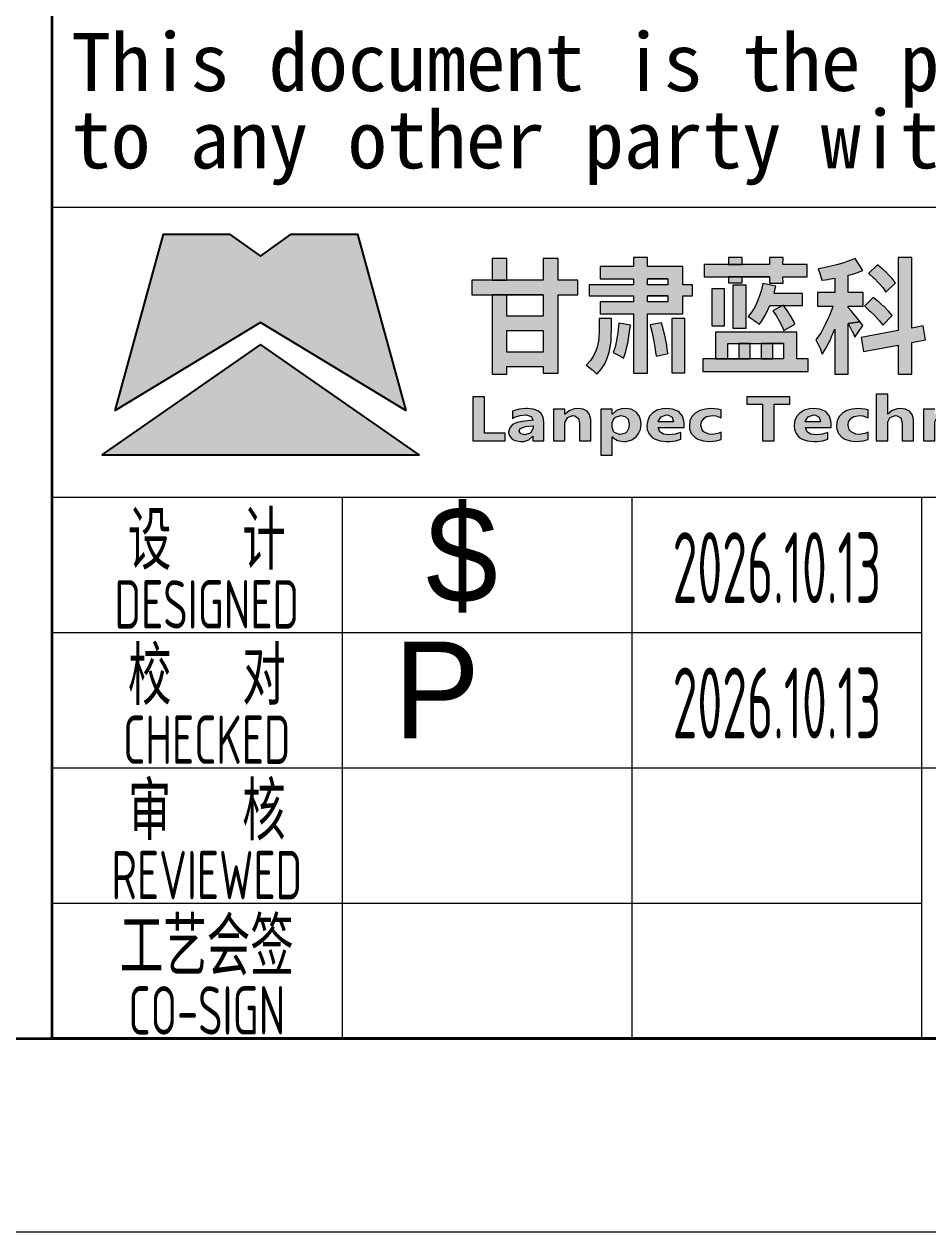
# Model space of a CAD drawing. Header units: millimetres. Extents: x 612290 to 637520, y -99766 to -71780.
# Drawn here: x 631776 to 633179, y -99766 to -97892 of the extents above; entities that cross this region are included whole.
import ezdxf
from ezdxf.enums import TextEntityAlignment as Align

# ---------------------------------------------------------------- set-up
doc = ezdxf.new("R2010")
doc.units = ezdxf.units.MM
for name, color, linetype, lineweight in [('1粗实线', 7, 'Continuous', 35), ('2细实线', 3, 'Continuous', 13), ('7文本', 2, 'Continuous', 13), ('9图表', 4, 'Continuous', 13)]:
    doc.layers.add(name, color=color, linetype=linetype, lineweight=lineweight)
doc.layers.add('LOGO 1', color=7, linetype='Continuous', true_color=0x1e2380)
doc.layers.add('LOGO 2', color=7, linetype='Continuous', true_color=0x0075c2)
doc.styles.add('lanpec', font='bpec_e.shx', dxfattribs={"width": 0.75, "bigfont": 'hztxt.shx'})
doc.styles.add('签名', font='蓝滨（2023.12.29新增新同事电子签名）.ttf', dxfattribs={"width": 0.75})
doc.styles.add('黑体', font='simhei.ttf', dxfattribs={"width": 1.5})

# ---------------------------------------------------------------- blocks, each defined once
blk = doc.blocks.new('A1-零部件图-LANPEC-AUTOPRINT')
at = {"layer": '1粗实线'}
blk.add_lwpolyline([(-816, 10), (-10, 10), (-10, 584), (-816, 584)], close=True, dxfattribs=at)
at = {"layer": '9图表'}
blk.add_lwpolyline([(-841, 0), (0, 0), (0, 594), (-841, 594)], close=True, dxfattribs=at)
blk = doc.blocks.new('蓝科新LOGO')
at = {"layer": 'LOGO 1'}
h = blk.add_hatch(color=256, dxfattribs=at)
h.dxf.hatch_style = 1
h.paths.add_polyline_path([(3766.33, 824.802), (3765.443, 824.802), (3765.443, 825.787), (3764.757, 825.787), (3764.757, 824.802), (3763.113, 824.802), (3762.446, 824.802), (3761.523, 824.802), (3761.523, 824.125), (3762.446, 824.125), (3764.757, 824.125), (3764.757, 823.171), (3763.113, 823.171), (3763.113, 824.125), (3762.446, 824.125), (3762.446, 820.532), (3763.113, 820.532), (3763.113, 820.873), (3764.757, 820.873), (3764.757, 820.577), (3765.443, 820.577), (3765.443, 824.125), (3766.33, 824.125)])
h.paths.add_polyline_path([(3763.113, 822.508), (3764.757, 822.508), (3764.757, 821.536), (3763.113, 821.536)], flags=16)
h.paths.add_polyline_path([(3763.113, 825.787), (3762.446, 825.787), (3762.446, 824.802), (3763.113, 824.802)], flags=17)
h = blk.add_hatch(color=256, dxfattribs=at)
h.dxf.hatch_style = 1
h.paths.add_polyline_path([(3771.106, 825.411), (3769.489, 825.411), (3769.489, 825.832), (3768.861, 825.832), (3768.861, 825.411), (3767.347, 825.411), (3767.347, 824.856), (3768.861, 824.856), (3768.861, 824.591), (3766.845, 824.591), (3766.845, 824.089), (3768.861, 824.089), (3768.861, 823.816), (3767.347, 823.816), (3767.347, 823.27), (3768.861, 823.27), (3768.861, 820.572), (3769.489, 820.572), (3769.489, 823.27), (3771.106, 823.27), (3771.106, 824.089), (3771.532, 824.089), (3771.532, 824.591), (3771.106, 824.591)])
h.paths.add_polyline_path([(3769.489, 824.856), (3770.42, 824.856), (3770.42, 824.591), (3769.489, 824.591)], flags=16)
h.paths.add_polyline_path([(3769.489, 824.089), (3770.42, 824.089), (3770.42, 823.816), (3769.489, 823.816)], flags=16)
h.paths.add_polyline_path([(3767.853, 822.266), (3767.858, 822.553), (3767.858, 823.063), (3767.307, 823.063), (3767.307, 822.571), (3767.302, 822.468), (3767.289, 822.172), (3767.271, 822.037), (3767.213, 821.751), (3767.154, 821.594), (3767.033, 821.334), (3766.912, 821.15), (3766.72, 820.935), (3766.751, 820.917), (3766.975, 820.747), (3767.002, 820.725), (3767.195, 820.532), (3767.222, 820.559), (3767.41, 820.779), (3767.558, 821.007), (3767.67, 821.253), (3767.755, 821.527), (3767.808, 821.764), (3767.844, 822.051)])
h.paths.add_polyline_path([(3768.664, 822.342), (3768.682, 822.463), (3768.718, 822.75), (3768.198, 822.853), (3768.185, 822.705), (3768.149, 822.418), (3768.104, 822.132), (3768.091, 822.055), (3768.024, 821.76), (3767.943, 821.509), (3768.055, 821.455), (3768.185, 821.388), (3768.31, 821.316), (3768.404, 821.253), (3768.418, 821.289), (3768.507, 821.567), (3768.53, 821.652), (3768.597, 821.939), (3768.619, 822.051)], flags=17)
h.paths.add_polyline_path([(3770.295, 822.23), (3770.223, 822.512), (3770.205, 822.589), (3770.125, 822.866), (3769.614, 822.772), (3769.632, 822.696), (3769.704, 822.409), (3769.722, 822.311), (3769.784, 822.029), (3769.802, 821.943), (3769.847, 821.661), (3769.851, 821.634), (3769.892, 821.348), (3770.429, 821.468), (3770.425, 821.491), (3770.38, 821.782), (3770.371, 821.849), (3770.313, 822.136)], flags=17)
h.paths.add_polyline_path([(3771.196, 823.059), (3770.604, 823.059), (3770.604, 820.59), (3771.196, 820.59)], flags=17)
h = blk.add_hatch(color=256, dxfattribs=at)
h.dxf.hatch_style = 1
h.paths.add_polyline_path([(3776.738, 825.514), (3775.644, 825.514), (3775.649, 825.828), (3775.026, 825.828), (3775.026, 825.514), (3773.79, 825.514), (3773.167, 825.514), (3772.069, 825.514), (3772.069, 824.954), (3773.167, 824.954), (3775.026, 824.954), (3775.026, 824.654), (3775.649, 824.654), (3775.644, 824.954), (3776.738, 824.954)])
h.paths.add_polyline_path([(3773.79, 825.828), (3773.167, 825.828), (3773.167, 825.514), (3773.79, 825.514)], flags=17)
h.paths.add_polyline_path([(3773.79, 824.954), (3773.167, 824.954), (3773.167, 824.676), (3773.79, 824.676)], flags=17)
h.paths.add_polyline_path([(3772.992, 824.399), (3772.414, 824.399), (3772.414, 822.727), (3772.992, 822.727)])
h.paths.add_polyline_path([(3773.973, 824.569), (3773.364, 824.569), (3773.364, 822.615), (3773.973, 822.615)])
h.paths.add_polyline_path([(3776.536, 824.197), (3775.241, 824.197), (3775.282, 824.363), (3775.322, 824.528), (3774.736, 824.645), (3774.668, 824.354), (3774.578, 824.08), (3774.475, 823.816), (3774.377, 823.606), (3774.233, 823.364), (3774.067, 823.153), (3774.188, 823.072), (3774.327, 822.978), (3774.466, 822.875), (3774.569, 822.79), (3774.672, 822.929), (3774.825, 823.175), (3774.932, 823.377), (3775.053, 823.641), (3775.618, 823.641), (3775.662, 823.641), (3776.536, 823.641)])
h.paths.add_polyline_path([(3775.976, 823.216), (3775.837, 823.426), (3775.662, 823.641), (3775.618, 823.641), (3775.179, 823.399), (3775.335, 823.189), (3775.479, 822.951), (3775.6, 822.718), (3775.685, 822.508), (3776.182, 822.795), (3776.119, 822.951)])
h.paths.add_polyline_path([(3776.276, 822.445), (3772.575, 822.445), (3772.575, 821.227), (3773.149, 821.227), (3773.149, 821.93), (3773.637, 821.93), (3774.157, 821.93), (3774.654, 821.93), (3775.662, 821.93), (3775.662, 821.227), (3775.179, 821.227), (3774.654, 821.227), (3774.157, 821.227), (3772.575, 821.227), (3772.015, 821.227), (3772.015, 820.653), (3776.782, 820.653), (3776.782, 821.227), (3776.276, 821.227)])
h.paths.add_polyline_path([(3774.157, 821.93), (3773.637, 821.93), (3773.637, 821.227), (3774.157, 821.227)], flags=17)
h.paths.add_polyline_path([(3775.179, 821.93), (3774.654, 821.93), (3774.654, 821.227), (3775.179, 821.227)], flags=17)
h = blk.add_hatch(color=256, dxfattribs=at)
h.dxf.hatch_style = 1
h.paths.add_polyline_path([(3779.291, 824.242), (3778.601, 824.242), (3778.601, 825.021), (3778.696, 825.044), (3778.955, 825.115), (3779.023, 825.138), (3779.274, 825.232), (3778.924, 825.783), (3778.821, 825.738), (3778.561, 825.64), (3778.404, 825.59), (3778.14, 825.514), (3777.952, 825.465), (3777.687, 825.402), (3777.495, 825.362), (3777.235, 825.317), (3777.338, 825.057), (3777.401, 824.793), (3777.428, 824.797), (3777.696, 824.833), (3777.728, 824.838), (3777.992, 824.887), (3777.992, 824.242), (3777.204, 824.242), (3777.204, 823.61), (3777.907, 823.61), (3777.858, 823.462), (3777.75, 823.193), (3777.683, 823.037), (3777.562, 822.781), (3777.49, 822.642), (3777.356, 822.4), (3777.298, 822.311), (3777.136, 822.087), (3777.163, 822.037), (3777.298, 821.773), (3777.325, 821.71), (3777.423, 821.446), (3777.432, 821.46), (3777.575, 821.688), (3777.719, 821.952), (3777.764, 822.037), (3777.88, 822.297), (3777.992, 822.571), (3777.992, 820.528), (3778.601, 820.528), (3778.601, 822.83), (3779.148, 822.902), (3779.135, 822.925), (3778.955, 823.144), (3778.933, 823.171), (3778.758, 823.386), (3778.601, 823.561), (3778.601, 823.61), (3779.291, 823.61)])
h.paths.add_polyline_path([(3779.274, 822.741), (3779.148, 822.902), (3778.601, 822.83), (3778.646, 822.745), (3778.776, 822.494), (3778.794, 822.463), (3778.911, 822.208)], flags=17)
h.paths.add_polyline_path([(3780.438, 823.386), (3780.416, 823.408), (3780.219, 823.61), (3780.183, 823.637), (3779.977, 823.825), (3779.955, 823.839), (3779.739, 824.009), (3779.345, 823.623), (3779.372, 823.601), (3779.578, 823.413), (3779.614, 823.382), (3779.816, 823.189), (3779.834, 823.171), (3780.017, 822.96), (3780.174, 822.759), (3780.6, 823.189)], flags=17)
h.paths.add_polyline_path([(3780.389, 825.089), (3780.367, 825.111), (3780.165, 825.304), (3780.152, 825.317), (3779.941, 825.492), (3779.533, 825.106), (3779.547, 825.093), (3779.757, 824.909), (3779.784, 824.882), (3779.977, 824.681), (3779.986, 824.672), (3780.17, 824.461), (3780.313, 824.255), (3780.748, 824.676), (3780.595, 824.873), (3780.582, 824.887)], flags=17)
h.paths.add_polyline_path([(3782.006, 822.718), (3781.491, 822.62), (3781.491, 825.832), (3780.877, 825.832), (3780.877, 822.508), (3779.197, 822.194), (3779.296, 821.554), (3780.877, 821.849), (3780.877, 820.537), (3781.491, 820.537), (3781.491, 821.966), (3782.105, 822.087)])
h = blk.add_hatch(color=174, dxfattribs=at)
h.dxf.hatch_style = 1
h.paths.add_polyline_path([(3744.732, 816.88), (3759.132, 816.88), (3751.932, 821.88)])
h = blk.add_hatch(color=256, dxfattribs=at)
h.dxf.hatch_style = 1
h.paths.add_polyline_path([(3775.246, 819.166), (3775.961, 819.166), (3775.961, 819.509), (3774.001, 819.509), (3774.001, 819.166), (3774.716, 819.166), (3774.716, 817.51), (3775.246, 817.51)])
h.paths.add_polyline_path([(3776.666, 818.108), (3777.832, 818.108), (3777.832, 818.284), (3777.822, 818.412), (3777.754, 818.627), (3777.626, 818.794), (3777.538, 818.853), (3777.313, 818.941), (3777.029, 818.97), (3776.852, 818.961), (3776.607, 818.892), (3776.402, 818.765), (3776.274, 818.627), (3776.176, 818.431), (3776.147, 818.206), (3776.167, 818.03), (3776.245, 817.834), (3776.382, 817.667), (3776.519, 817.579), (3776.754, 817.501), (3777.048, 817.481), (3777.176, 817.481), (3777.46, 817.51), (3777.685, 817.589), (3777.685, 817.893), (3777.675, 817.893), (3777.44, 817.804), (3777.166, 817.775), (3776.901, 817.814), (3776.735, 817.922)])
h.paths.add_polyline_path([(3776.656, 818.373), (3776.666, 818.412), (3776.794, 818.598), (3777.029, 818.686), (3777.117, 818.676), (3777.293, 818.578), (3777.352, 818.373)], flags=16)
h.paths.add_polyline_path([(3778.596, 818.216), (3778.616, 818.363), (3778.743, 818.539), (3778.861, 818.608), (3779.126, 818.657), (3779.273, 818.637), (3779.517, 818.549), (3779.517, 818.912), (3779.361, 818.951), (3779.057, 818.97), (3778.792, 818.951), (3778.547, 818.882), (3778.342, 818.765), (3778.195, 818.618), (3778.097, 818.422), (3778.067, 818.186), (3778.087, 818.039), (3778.165, 817.844), (3778.322, 817.677), (3778.459, 817.589), (3778.694, 817.501), (3778.979, 817.481), (3778.988, 817.481), (3779.282, 817.501), (3779.508, 817.569), (3779.508, 817.902), (3779.361, 817.834), (3779.106, 817.795), (3778.949, 817.814), (3778.734, 817.912), (3778.655, 818)])
h.paths.add_polyline_path([(3779.88, 817.51), (3780.399, 817.51), (3780.399, 818.324), (3780.399, 818.373), (3780.501, 818.566), (3780.742, 818.657), (3780.83, 818.647), (3780.987, 818.549), (3781.046, 818.324), (3781.046, 817.51), (3781.565, 817.51), (3781.565, 818.392), (3781.565, 818.49), (3781.506, 818.696), (3781.389, 818.853), (3781.203, 818.941), (3780.958, 818.97), (3780.821, 818.961), (3780.595, 818.882), (3780.399, 818.717), (3780.399, 819.627), (3779.88, 819.627)])
h.paths.add_polyline_path([(3782.016, 817.51), (3782.535, 817.51), (3782.535, 818.324), (3782.535, 818.373), (3782.637, 818.566), (3782.878, 818.657), (3782.986, 818.647), (3783.133, 818.529), (3783.192, 818.304), (3783.192, 817.51), (3783.711, 817.51), (3783.711, 818.382), (3783.701, 818.48), (3783.652, 818.696), (3783.535, 818.853), (3783.358, 818.941), (3783.113, 818.97), (3782.937, 818.961), (3782.712, 818.872), (3782.535, 818.716), (3782.535, 818.941), (3782.016, 818.941)])
h.paths.add_polyline_path([(3784.074, 818.451), (3784.044, 818.216), (3784.064, 818.039), (3784.152, 817.834), (3784.299, 817.677), (3784.465, 817.579), (3784.701, 817.501), (3784.995, 817.481), (3785.24, 817.491), (3785.494, 817.569), (3785.7, 817.687), (3785.827, 817.824), (3785.925, 818.01), (3785.955, 818.245), (3785.935, 818.412), (3785.857, 818.618), (3785.7, 818.774), (3785.543, 818.872), (3785.308, 818.951), (3785.014, 818.97), (3784.769, 818.961), (3784.514, 818.892), (3784.309, 818.774), (3784.172, 818.637)])
h.paths.add_polyline_path([(3784.583, 818.363), (3784.691, 818.539), (3784.75, 818.588), (3785.019, 818.661), (3785.249, 818.598), (3785.386, 818.461), (3785.426, 818.235), (3785.426, 818.186), (3785.367, 817.971), (3785.23, 817.844), (3785.004, 817.795), (3784.955, 817.795), (3784.75, 817.853), (3784.612, 818), (3784.573, 818.226)], flags=16)
h.paths.add_polyline_path([(3786.837, 819.627), (3786.317, 819.627), (3786.317, 817.51), (3786.837, 817.51)])
h.paths.add_polyline_path([(3787.454, 817.677), (3787.611, 817.579), (3787.856, 817.501), (3788.14, 817.481), (3788.394, 817.491), (3788.639, 817.569), (3788.845, 817.687), (3788.973, 817.824), (3789.071, 818.01), (3789.1, 818.245), (3789.08, 818.412), (3789.002, 818.618), (3788.845, 818.774), (3788.698, 818.872), (3788.453, 818.951), (3788.169, 818.97), (3787.914, 818.961), (3787.66, 818.892), (3787.454, 818.774), (3787.326, 818.637), (3787.228, 818.451), (3787.189, 818.216), (3787.209, 818.039), (3787.297, 817.834)])
h.paths.add_polyline_path([(3787.767, 818), (3787.718, 818.226), (3787.738, 818.363), (3787.836, 818.539), (3787.905, 818.588), (3788.164, 818.661), (3788.394, 818.598), (3788.532, 818.461), (3788.571, 818.235), (3788.571, 818.186), (3788.512, 817.971), (3788.375, 817.844), (3788.159, 817.795), (3788.11, 817.795), (3787.895, 817.853)], flags=16)
h.paths.add_polyline_path([(3791.197, 818.941), (3790.677, 818.941), (3790.677, 818.751), (3790.638, 818.804), (3790.442, 818.931), (3790.178, 818.97), (3790.031, 818.97), (3789.786, 818.902), (3789.59, 818.765), (3789.472, 818.618), (3789.394, 818.422), (3789.364, 818.186), (3789.374, 818.049), (3789.443, 817.844), (3789.57, 817.667), (3789.619, 817.628), (3789.835, 817.51), (3790.109, 817.481), (3790.256, 817.491), (3790.491, 817.569), (3790.677, 817.724), (3790.677, 817.599), (3790.648, 817.442), (3790.521, 817.275), (3790.354, 817.187), (3790.08, 817.148), (3790.041, 817.148), (3789.776, 817.187), (3789.521, 817.285), (3789.521, 816.923), (3789.551, 816.913), (3789.796, 816.864), (3790.099, 816.844), (3790.187, 816.844), (3790.472, 816.874), (3790.717, 816.942), (3790.913, 817.06), (3790.932, 817.079), (3791.079, 817.236), (3791.167, 817.432), (3791.197, 817.667)])
h.paths.add_polyline_path([(3790.57, 817.902), (3790.521, 817.863), (3790.276, 817.795), (3790.217, 817.804), (3790.001, 817.902), (3789.943, 817.981), (3789.894, 818.196), (3789.903, 818.353), (3790.001, 818.539), (3790.06, 818.588), (3790.305, 818.657), (3790.344, 818.657), (3790.57, 818.559), (3790.609, 818.52), (3790.677, 818.314), (3790.677, 818.196), (3790.668, 818.098)], flags=16)
h.paths.add_polyline_path([(3791.657, 817.51), (3792.176, 817.51), (3792.176, 818.941), (3791.657, 818.941)])
h.paths.add_polyline_path([(3791.922, 819.617), (3791.706, 819.558), (3791.618, 819.401), (3791.706, 819.245), (3791.922, 819.176), (3792.137, 819.245), (3792.225, 819.401), (3792.137, 819.558)])
h.paths.add_polyline_path([(3793.049, 818.108), (3794.224, 818.108), (3794.224, 818.284), (3794.214, 818.412), (3794.146, 818.627), (3794.009, 818.794), (3793.93, 818.853), (3793.705, 818.941), (3793.421, 818.97), (3793.244, 818.961), (3793, 818.892), (3792.784, 818.765), (3792.666, 818.627), (3792.568, 818.431), (3792.539, 818.206), (3792.549, 818.03), (3792.627, 817.834), (3792.774, 817.667), (3792.911, 817.579), (3793.146, 817.501), (3793.431, 817.481), (3793.568, 817.481), (3793.842, 817.51), (3794.067, 817.589), (3794.067, 817.893), (3793.823, 817.804), (3793.548, 817.775), (3793.293, 817.814), (3793.117, 817.922)])
h.paths.add_polyline_path([(3793.049, 818.373), (3793.058, 818.412), (3793.176, 818.598), (3793.421, 818.686), (3793.509, 818.676), (3793.685, 818.578), (3793.744, 818.373)], flags=16)
h.paths.add_polyline_path([(3795.361, 817.902), (3795.312, 817.814), (3795.034, 817.764), (3794.773, 817.795), (3794.518, 817.893), (3794.518, 817.55), (3794.773, 817.491), (3795.057, 817.481), (3795.145, 817.481), (3795.42, 817.51), (3795.645, 817.599), (3795.802, 817.736), (3795.87, 817.942), (3795.802, 818.137), (3795.616, 818.284), (3795.537, 818.314), (3795.253, 818.402), (3795.175, 818.422), (3795.028, 818.559), (3795.106, 818.647), (3795.302, 818.686), (3795.508, 818.667), (3795.763, 818.588), (3795.763, 818.912), (3795.567, 818.951), (3795.292, 818.97), (3795.233, 818.97), (3794.959, 818.941), (3794.734, 818.853), (3794.577, 818.725), (3794.518, 818.529), (3794.528, 818.431), (3794.646, 818.255), (3794.802, 818.157), (3795.096, 818.069), (3795.224, 818.03)])
h = blk.add_hatch(color=256, dxfattribs=at)
h.dxf.hatch_style = 1
h.paths.add_polyline_path([(3762.106, 819.509), (3761.577, 819.509), (3761.577, 817.51), (3763.037, 817.51), (3763.037, 817.863), (3762.106, 817.863)])
h.paths.add_polyline_path([(3764.791, 818.373), (3764.762, 818.578), (3764.674, 818.755), (3764.527, 818.872), (3764.311, 818.951), (3764.037, 818.97), (3763.978, 818.97), (3763.694, 818.941), (3763.615, 818.931), (3763.37, 818.853), (3763.37, 818.529), (3763.459, 818.578), (3763.713, 818.657), (3763.989, 818.689), (3764.223, 818.618), (3764.301, 818.441), (3763.811, 818.382), (3763.586, 818.343), (3763.37, 818.245), (3763.243, 818.098), (3763.194, 817.902), (3763.214, 817.765), (3763.351, 817.589), (3763.478, 817.52), (3763.753, 817.481), (3763.88, 817.481), (3764.115, 817.559), (3764.291, 817.716), (3764.291, 817.51), (3764.791, 817.51)])
h.paths.add_polyline_path([(3764.301, 818.196), (3764.301, 818.088), (3764.291, 818.059), (3764.193, 817.863), (3764.174, 817.853), (3763.929, 817.775), (3763.743, 817.824), (3763.674, 817.951), (3763.723, 818.069), (3763.958, 818.157)], flags=16)
h.paths.add_polyline_path([(3765.863, 818.566), (3766.104, 818.657), (3766.202, 818.647), (3766.359, 818.529), (3766.408, 818.304), (3766.408, 817.51), (3766.927, 817.51), (3766.927, 818.382), (3766.927, 818.48), (3766.868, 818.696), (3766.761, 818.853), (3766.574, 818.941), (3766.339, 818.97), (3766.163, 818.961), (3765.937, 818.872), (3765.751, 818.707), (3765.751, 818.941), (3765.232, 818.941), (3765.232, 817.51), (3765.751, 817.51), (3765.751, 818.324), (3765.761, 818.373)])
h.paths.add_polyline_path([(3769.014, 818.784), (3768.965, 818.823), (3768.749, 818.941), (3768.485, 818.97), (3768.318, 818.961), (3768.083, 818.882), (3767.897, 818.717), (3767.897, 818.941), (3767.378, 818.941), (3767.378, 816.854), (3767.897, 816.854), (3767.897, 817.687), (3767.907, 817.687), (3767.936, 817.648), (3768.132, 817.52), (3768.397, 817.481), (3768.534, 817.481), (3768.779, 817.55), (3768.985, 817.697), (3769.092, 817.834), (3769.181, 818.03), (3769.21, 818.265), (3769.2, 818.402), (3769.132, 818.618)])
h.paths.add_polyline_path([(3768.005, 818.549), (3768.044, 818.588), (3768.289, 818.657), (3768.485, 818.618), (3768.622, 818.49), (3768.671, 818.265), (3768.652, 818.098), (3768.563, 817.922), (3768.505, 817.863), (3768.26, 817.795), (3768.22, 817.795), (3767.995, 817.893), (3767.956, 817.932), (3767.887, 818.147), (3767.887, 818.265), (3767.897, 818.353)], flags=16)
h.paths.add_polyline_path([(3771.16, 818.284), (3771.15, 818.412), (3771.081, 818.627), (3770.944, 818.794), (3770.866, 818.853), (3770.631, 818.941), (3770.356, 818.97), (3770.17, 818.961), (3769.925, 818.892), (3769.719, 818.765), (3769.592, 818.627), (3769.504, 818.431), (3769.465, 818.206), (3769.484, 818.03), (3769.563, 817.834), (3769.71, 817.667), (3769.837, 817.579), (3770.072, 817.501), (3770.366, 817.481), (3770.503, 817.481), (3770.778, 817.51), (3771.003, 817.589), (3771.003, 817.893), (3770.758, 817.804), (3770.484, 817.775), (3770.229, 817.814), (3770.053, 817.922), (3769.984, 818.108), (3771.16, 818.108)])
h.paths.add_polyline_path([(3769.984, 818.373), (3769.994, 818.412), (3770.111, 818.598), (3770.347, 818.686), (3770.445, 818.676), (3770.611, 818.578), (3770.67, 818.373)], flags=16)
h.paths.add_polyline_path([(3771.914, 818.216), (3771.944, 818.363), (3772.061, 818.539), (3772.179, 818.608), (3772.443, 818.657), (3772.59, 818.637), (3772.835, 818.549), (3772.835, 818.912), (3772.688, 818.951), (3772.385, 818.97), (3772.11, 818.951), (3771.865, 818.882), (3771.659, 818.765), (3771.513, 818.618), (3771.424, 818.422), (3771.395, 818.186), (3771.405, 818.039), (3771.483, 817.844), (3771.64, 817.677), (3771.787, 817.589), (3772.022, 817.501), (3772.306, 817.481), (3772.61, 817.501), (3772.835, 817.569), (3772.835, 817.902), (3772.688, 817.834), (3772.424, 817.795), (3772.277, 817.814), (3772.051, 817.912), (3771.973, 818)])
at = {"layer": 'LOGO 2'}
h = blk.add_hatch(color=152, dxfattribs=at)
h.dxf.hatch_style = 1
h.paths.add_polyline_path([(3751.932, 822.88), (3758.532, 818.88), (3756.332, 826.88), (3753.332, 826.88), (3751.932, 825.88), (3750.532, 826.88), (3747.532, 826.88), (3745.332, 818.88)])
at = {"layer": 'LOGO 1'}
blk.add_line((3744.732, 816.88), (3759.132, 816.88), dxfattribs=at)
at = {"layer": 'LOGO 1', "color": 164, "lineweight": 0}
for points in [[(3765.443, 825.787), (3764.757, 825.787), (3764.757, 824.802), (3763.113, 824.802), (3762.446, 824.802), (3761.523, 824.802), (3761.523, 824.125), (3762.446, 824.125), (3764.757, 824.125), (3764.757, 823.171), (3763.113, 823.171)], [(3764.757, 820.873), (3764.757, 820.577), (3765.443, 820.577), (3765.443, 824.125), (3766.33, 824.125), (3766.33, 824.802), (3765.443, 824.802), (3765.443, 825.787)], [(3768.861, 823.816), (3767.347, 823.816), (3767.347, 823.27), (3768.861, 823.27), (3768.861, 820.572), (3769.489, 820.572), (3769.489, 823.27), (3771.106, 823.27), (3771.106, 824.089), (3771.532, 824.089), (3771.532, 824.591), (3771.106, 824.591), (3771.106, 825.411), (3769.489, 825.411), (3769.489, 825.832)], [(3769.489, 825.832), (3768.861, 825.832), (3768.861, 825.411), (3767.347, 825.411), (3767.347, 824.856), (3768.861, 824.856)], [(3778.924, 825.783), (3778.821, 825.738), (3778.561, 825.64), (3778.404, 825.59), (3778.14, 825.514), (3777.952, 825.465), (3777.687, 825.402), (3777.495, 825.362), (3777.235, 825.317), (3777.338, 825.057), (3777.401, 824.793), (3777.428, 824.797), (3777.696, 824.833), (3777.728, 824.838), (3777.992, 824.887)], [(3778.601, 825.021), (3778.696, 825.044), (3778.955, 825.115), (3779.023, 825.138), (3779.274, 825.232), (3778.924, 825.783)], [(3781.491, 825.832), (3780.877, 825.832), (3780.877, 822.508)], [(3781.491, 822.62), (3781.491, 825.832)], [(3768.861, 824.591), (3766.845, 824.591), (3766.845, 824.089), (3768.861, 824.089)], [(3768.861, 824.856), (3768.861, 824.591)], [(3769.489, 824.591), (3769.489, 824.856), (3770.42, 824.856), (3769.489, 824.856)], [(3769.489, 824.856), (3770.42, 824.856), (3770.42, 824.591), (3769.489, 824.591)], [(3777.992, 824.887), (3777.992, 824.242), (3777.204, 824.242), (3777.204, 823.61), (3777.907, 823.61), (3777.858, 823.462), (3777.75, 823.193), (3777.683, 823.037), (3777.562, 822.781), (3777.49, 822.642)], [(3777.992, 822.571), (3777.992, 820.528), (3778.601, 820.528), (3778.601, 822.83), (3779.148, 822.902), (3779.135, 822.925), (3778.955, 823.144), (3778.933, 823.171), (3778.758, 823.386), (3778.601, 823.561), (3778.601, 823.61), (3779.291, 823.61), (3779.291, 824.242), (3778.601, 824.242), (3778.601, 825.021)], [(3763.113, 823.171), (3763.113, 824.125), (3764.757, 824.125), (3762.446, 824.125)], [(3762.446, 824.125), (3762.446, 820.532), (3763.113, 820.532), (3763.113, 820.873), (3764.757, 820.873)], [(3768.861, 824.089), (3768.861, 823.816)], [(3769.489, 823.816), (3769.489, 824.089), (3770.42, 824.089), (3769.489, 824.089)], [(3769.489, 824.089), (3770.42, 824.089), (3770.42, 823.816), (3769.489, 823.816)], [(3763.113, 821.536), (3763.113, 822.508), (3764.757, 822.508)], [(3764.757, 822.508), (3764.757, 821.536), (3763.113, 821.536)], [(3774.654, 821.93), (3775.662, 821.93), (3775.662, 821.227), (3775.179, 821.227), (3774.654, 821.227), (3774.157, 821.227), (3772.575, 821.227), (3772.015, 821.227), (3772.015, 820.653), (3776.782, 820.653), (3776.782, 821.227), (3776.276, 821.227), (3776.276, 822.445)], [(3774.654, 821.93), (3775.662, 821.93), (3775.662, 821.227), (3775.179, 821.227), (3774.654, 821.227), (3774.157, 821.227), (3772.575, 821.227), (3772.015, 821.227), (3772.015, 820.653), (3776.782, 820.653), (3776.782, 821.227), (3776.276, 821.227), (3776.276, 822.445)], [(3776.276, 822.445), (3772.575, 822.445), (3772.575, 821.227), (3773.149, 821.227), (3773.149, 821.93), (3773.637, 821.93), (3774.157, 821.93), (3774.654, 821.93)], [(3777.49, 822.642), (3777.356, 822.4), (3777.298, 822.311), (3777.136, 822.087), (3777.163, 822.037), (3777.298, 821.773), (3777.325, 821.71), (3777.423, 821.446), (3777.432, 821.46), (3777.575, 821.688), (3777.719, 821.952), (3777.764, 822.037), (3777.88, 822.297), (3777.992, 822.571)], [(3780.877, 822.508), (3779.197, 822.194), (3779.296, 821.554), (3780.877, 821.849)], [(3781.491, 821.966), (3782.105, 822.087), (3782.006, 822.718)], [(3782.006, 822.718), (3781.491, 822.62)], [(3780.877, 821.849), (3780.877, 820.537), (3781.491, 820.537), (3781.491, 821.966)], [(3780.877, 821.849), (3780.877, 820.537), (3781.491, 820.537), (3781.491, 821.966)], [(3780.399, 819.627), (3779.88, 819.627), (3779.88, 817.51), (3780.399, 817.51), (3780.399, 818.324), (3780.399, 818.373), (3780.497, 818.559), (3780.507, 818.569), (3780.742, 818.657)], [(3780.399, 818.725), (3780.399, 819.627)], [(3764.037, 818.97), (3763.978, 818.97), (3763.694, 818.941), (3763.615, 818.931), (3763.37, 818.853), (3763.37, 818.529), (3763.459, 818.578), (3763.713, 818.657), (3763.968, 818.686)], [(3763.968, 818.686), (3763.997, 818.686), (3764.223, 818.618), (3764.301, 818.441), (3763.811, 818.382), (3763.586, 818.343), (3763.37, 818.245)], [(3763.968, 818.686), (3763.997, 818.686), (3764.223, 818.618), (3764.301, 818.441), (3763.811, 818.382), (3763.586, 818.343), (3763.37, 818.245)], [(3764.674, 818.755), (3764.527, 818.872), (3764.311, 818.951), (3764.037, 818.97)], [(3764.291, 817.716), (3764.291, 817.51), (3764.791, 817.51), (3764.791, 818.373), (3764.762, 818.578), (3764.674, 818.755)], [(3764.291, 817.716), (3764.291, 817.51), (3764.791, 817.51), (3764.791, 818.373), (3764.762, 818.578), (3764.674, 818.755)], [(3765.751, 818.941), (3765.232, 818.941), (3765.232, 817.51), (3765.751, 817.51), (3765.751, 818.324), (3765.761, 818.373), (3765.859, 818.559), (3765.869, 818.569), (3766.104, 818.657)], [(3766.339, 818.97), (3766.163, 818.961), (3765.937, 818.872), (3765.761, 818.716), (3765.751, 818.716)], [(3765.751, 818.716), (3765.751, 818.941)], [(3766.104, 818.657), (3766.202, 818.647), (3766.359, 818.529), (3766.408, 818.304), (3766.408, 817.51), (3766.927, 817.51), (3766.927, 818.382), (3766.927, 818.48), (3766.868, 818.696)], [(3766.104, 818.657), (3766.202, 818.647), (3766.359, 818.529), (3766.408, 818.304), (3766.408, 817.51), (3766.927, 817.51), (3766.927, 818.382), (3766.927, 818.48), (3766.868, 818.696)], [(3766.868, 818.696), (3766.761, 818.853), (3766.574, 818.941), (3766.339, 818.97)], [(3767.897, 818.941), (3767.378, 818.941), (3767.378, 816.854), (3767.897, 816.854), (3767.897, 817.687), (3767.907, 817.687)], [(3768.26, 817.795), (3768.22, 817.795), (3767.995, 817.893), (3767.956, 817.932), (3767.887, 818.147), (3767.887, 818.265), (3767.897, 818.353), (3768.005, 818.549), (3768.044, 818.588), (3768.289, 818.657)], [(3768.485, 818.97), (3768.318, 818.961), (3768.083, 818.882), (3767.907, 818.725), (3767.897, 818.725)], [(3767.897, 818.725), (3767.897, 818.941)], [(3768.289, 818.657), (3768.485, 818.618), (3768.622, 818.49), (3768.671, 818.265), (3768.652, 818.098), (3768.563, 817.922), (3768.505, 817.863), (3768.26, 817.795)], [(3768.985, 817.697), (3769.092, 817.834), (3769.181, 818.03), (3769.21, 818.265), (3769.2, 818.402), (3769.132, 818.618), (3769.014, 818.784), (3768.965, 818.823), (3768.749, 818.941), (3768.485, 818.97)], [(3769.719, 818.765), (3769.592, 818.627), (3769.504, 818.431), (3769.465, 818.206), (3769.484, 818.03), (3769.563, 817.834), (3769.71, 817.667)], [(3770.356, 818.97), (3770.17, 818.961), (3769.925, 818.892), (3769.719, 818.765)], [(3769.984, 818.373), (3769.994, 818.412), (3770.111, 818.598), (3770.111, 818.598), (3770.347, 818.686)], [(3770.347, 818.686), (3770.445, 818.676), (3770.611, 818.578), (3770.67, 818.373), (3769.984, 818.373)], [(3771.16, 818.284), (3771.15, 818.412), (3771.081, 818.627), (3770.944, 818.794), (3770.866, 818.853), (3770.631, 818.941), (3770.356, 818.97)], [(3771.659, 818.765), (3771.513, 818.618), (3771.424, 818.422), (3771.395, 818.186), (3771.405, 818.039), (3771.483, 817.844), (3771.64, 817.677)], [(3772.385, 818.97), (3772.11, 818.951), (3771.865, 818.882), (3771.659, 818.765)], [(3772.424, 817.795), (3772.277, 817.814), (3772.051, 817.912), (3771.973, 818), (3771.914, 818.216), (3771.944, 818.363), (3772.061, 818.539), (3772.179, 818.608), (3772.443, 818.657)], [(3772.443, 818.657), (3772.59, 818.637), (3772.835, 818.549), (3772.835, 818.912), (3772.688, 818.951), (3772.385, 818.97)], [(3776.402, 818.765), (3776.274, 818.627), (3776.176, 818.431), (3776.147, 818.206), (3776.167, 818.03), (3776.245, 817.834), (3776.382, 817.667)], [(3777.029, 818.97), (3776.852, 818.961), (3776.607, 818.892), (3776.402, 818.765)], [(3776.656, 818.373), (3776.666, 818.412), (3776.794, 818.598), (3776.794, 818.598), (3777.029, 818.686)], [(3777.029, 818.686), (3777.117, 818.676), (3777.293, 818.578), (3777.352, 818.373), (3776.656, 818.373)], [(3777.832, 818.284), (3777.822, 818.412), (3777.754, 818.627), (3777.626, 818.794), (3777.538, 818.853), (3777.313, 818.941), (3777.029, 818.97)], [(3778.342, 818.765), (3778.195, 818.618), (3778.097, 818.422), (3778.067, 818.186), (3778.087, 818.039), (3778.165, 817.844), (3778.322, 817.677)], [(3779.057, 818.97), (3778.792, 818.951), (3778.547, 818.882), (3778.342, 818.765)], [(3779.106, 817.795), (3778.949, 817.814), (3778.734, 817.912), (3778.655, 818), (3778.596, 818.216), (3778.616, 818.363), (3778.743, 818.539), (3778.861, 818.608), (3779.126, 818.657)], [(3779.126, 818.657), (3779.273, 818.637), (3779.517, 818.549), (3779.517, 818.912), (3779.361, 818.951), (3779.057, 818.97)], [(3780.958, 818.97), (3780.821, 818.961), (3780.595, 818.882), (3780.409, 818.725), (3780.399, 818.725)], [(3780.742, 818.657), (3780.83, 818.647), (3780.987, 818.549), (3781.046, 818.324), (3781.046, 817.51), (3781.565, 817.51), (3781.565, 818.392), (3781.565, 818.49), (3781.506, 818.696)], [(3780.742, 818.657), (3780.83, 818.647), (3780.987, 818.549), (3781.046, 818.324), (3781.046, 817.51), (3781.565, 817.51), (3781.565, 818.392), (3781.565, 818.49), (3781.506, 818.696)], [(3781.506, 818.696), (3781.389, 818.853), (3781.203, 818.941), (3780.958, 818.97)], [(3782.535, 818.941), (3782.016, 818.941), (3782.016, 817.51), (3782.535, 817.51), (3782.535, 818.324), (3782.535, 818.373), (3782.633, 818.559), (3782.643, 818.569), (3782.878, 818.657)], [(3763.37, 818.245), (3763.243, 818.098), (3763.194, 817.902), (3763.214, 817.765)], [(3763.929, 817.775), (3763.743, 817.824), (3763.674, 817.951), (3763.723, 818.069), (3763.958, 818.157), (3764.301, 818.196)], [(3764.301, 818.196), (3764.301, 818.088), (3764.291, 818.059), (3764.193, 817.863), (3764.174, 817.853), (3763.929, 817.775)], [(3764.301, 818.196), (3764.301, 818.088), (3764.291, 818.059), (3764.193, 817.863), (3764.174, 817.853), (3763.929, 817.775)], [(3770.484, 817.775), (3770.229, 817.814), (3770.053, 817.922), (3769.984, 818.108), (3771.16, 818.108), (3771.16, 818.284)], [(3777.166, 817.775), (3776.901, 817.814), (3776.735, 817.922), (3776.666, 818.108), (3777.832, 818.108), (3777.832, 818.284)], [(3763.214, 817.765), (3763.351, 817.589), (3763.478, 817.52), (3763.753, 817.481), (3763.88, 817.481), (3764.115, 817.559), (3764.291, 817.716), (3764.291, 817.716)], [(3767.907, 817.687), (3767.936, 817.648), (3768.132, 817.52), (3768.397, 817.481), (3768.534, 817.481), (3768.779, 817.55), (3768.985, 817.697)], [(3767.907, 817.687), (3767.936, 817.648), (3768.132, 817.52), (3768.397, 817.481), (3768.534, 817.481), (3768.779, 817.55), (3768.985, 817.697)], [(3769.71, 817.667), (3769.837, 817.579), (3770.072, 817.501), (3770.366, 817.481), (3770.503, 817.481), (3770.778, 817.51), (3771.003, 817.589), (3771.003, 817.893)], [(3771.003, 817.893), (3771.003, 817.893), (3770.758, 817.804), (3770.484, 817.775)], [(3771.64, 817.677), (3771.787, 817.589), (3772.022, 817.501), (3772.306, 817.481), (3772.306, 817.481), (3772.61, 817.501), (3772.835, 817.569), (3772.835, 817.902)], [(3772.835, 817.902), (3772.688, 817.834), (3772.424, 817.795)], [(3776.382, 817.667), (3776.519, 817.579), (3776.754, 817.501), (3777.048, 817.481), (3777.176, 817.481), (3777.46, 817.51), (3777.685, 817.589), (3777.685, 817.893)], [(3777.685, 817.893), (3777.675, 817.893), (3777.44, 817.804), (3777.166, 817.775)], [(3778.322, 817.677), (3778.459, 817.589), (3778.694, 817.501), (3778.979, 817.481), (3778.988, 817.481), (3779.282, 817.501), (3779.508, 817.569), (3779.508, 817.902)], [(3779.508, 817.902), (3779.361, 817.834), (3779.106, 817.795)]]:
    blk.add_lwpolyline(points, dxfattribs=at)
for points in [[(3763.113, 825.787), (3762.446, 825.787), (3762.446, 824.802), (3763.113, 824.802)], [(3775.649, 825.828), (3775.026, 825.828), (3775.026, 825.514), (3773.79, 825.514), (3773.167, 825.514), (3772.069, 825.514), (3772.069, 824.954), (3773.167, 824.954), (3775.026, 824.954), (3775.026, 824.654), (3775.649, 824.654), (3775.644, 824.954), (3776.738, 824.954), (3776.738, 825.514), (3775.644, 825.514)], [(3773.79, 825.828), (3773.167, 825.828), (3773.167, 825.514), (3773.79, 825.514)], [(3779.941, 825.492), (3779.533, 825.106), (3779.547, 825.093), (3779.757, 824.909), (3779.784, 824.882), (3779.977, 824.681), (3779.986, 824.672), (3780.17, 824.461), (3780.313, 824.255), (3780.748, 824.676), (3780.595, 824.873), (3780.582, 824.887), (3780.389, 825.089), (3780.367, 825.111), (3780.165, 825.304), (3780.152, 825.317)], [(3773.167, 824.954), (3773.167, 824.676), (3773.79, 824.676), (3773.79, 824.954), (3775.026, 824.954)], [(3773.973, 824.569), (3773.364, 824.569), (3773.364, 822.615), (3773.973, 822.615)], [(3774.735, 824.645), (3774.735, 824.641), (3774.668, 824.354), (3774.578, 824.08), (3774.475, 823.816), (3774.377, 823.606), (3774.233, 823.364), (3774.067, 823.153), (3774.188, 823.072), (3774.327, 822.978), (3774.466, 822.875), (3774.569, 822.79), (3774.672, 822.929), (3774.825, 823.175), (3774.932, 823.377), (3775.053, 823.641), (3775.618, 823.641), (3775.662, 823.641), (3776.536, 823.641), (3776.536, 824.197), (3775.241, 824.197), (3775.282, 824.363), (3775.322, 824.528)], [(3772.992, 824.399), (3772.414, 824.399), (3772.414, 822.727), (3772.992, 822.727)], [(3779.739, 824.009), (3779.345, 823.623), (3779.372, 823.601), (3779.578, 823.413), (3779.614, 823.382), (3779.816, 823.189), (3779.834, 823.171), (3780.017, 822.96), (3780.174, 822.759), (3780.6, 823.189), (3780.438, 823.386), (3780.416, 823.408), (3780.219, 823.61), (3780.183, 823.637), (3779.977, 823.825), (3779.955, 823.839)], [(3775.662, 823.641), (3775.618, 823.641), (3775.179, 823.399), (3775.335, 823.189), (3775.479, 822.951), (3775.6, 822.718), (3775.685, 822.508), (3776.182, 822.795), (3776.119, 822.951), (3775.976, 823.216), (3775.837, 823.426)], [(3767.858, 823.063), (3767.307, 823.063), (3767.307, 822.571), (3767.302, 822.468), (3767.289, 822.172), (3767.271, 822.037), (3767.213, 821.751), (3767.154, 821.594), (3767.033, 821.334), (3766.912, 821.15), (3766.72, 820.935), (3766.751, 820.917), (3766.975, 820.747), (3767.002, 820.725), (3767.195, 820.532), (3767.222, 820.559), (3767.41, 820.779), (3767.558, 821.007), (3767.67, 821.253), (3767.755, 821.527), (3767.808, 821.764), (3767.844, 822.051), (3767.853, 822.266), (3767.858, 822.553)], [(3771.196, 823.059), (3770.604, 823.059), (3770.604, 820.59), (3771.196, 820.59)], [(3779.148, 822.902), (3778.601, 822.83), (3778.646, 822.745), (3778.776, 822.494), (3778.794, 822.463), (3778.911, 822.208), (3779.274, 822.741)], [(3768.198, 822.853), (3768.185, 822.705), (3768.149, 822.418), (3768.104, 822.132), (3768.091, 822.055), (3768.024, 821.76), (3767.943, 821.509), (3768.055, 821.455), (3768.185, 821.388), (3768.31, 821.316), (3768.404, 821.253), (3768.418, 821.289), (3768.507, 821.567), (3768.53, 821.652), (3768.597, 821.939), (3768.619, 822.051), (3768.664, 822.342), (3768.682, 822.463), (3768.718, 822.75)], [(3770.125, 822.866), (3769.614, 822.772), (3769.632, 822.696), (3769.704, 822.409), (3769.722, 822.311), (3769.784, 822.029), (3769.802, 821.943), (3769.847, 821.661), (3769.851, 821.634), (3769.892, 821.348), (3770.429, 821.468), (3770.425, 821.491), (3770.38, 821.782), (3770.371, 821.849), (3770.313, 822.136), (3770.295, 822.23), (3770.223, 822.512), (3770.205, 822.589)], [(3774.157, 821.93), (3773.637, 821.93), (3773.637, 821.227), (3773.149, 821.227), (3772.575, 821.227), (3774.157, 821.227)], [(3774.654, 821.93), (3774.654, 821.227), (3775.179, 821.227), (3775.179, 821.93), (3775.662, 821.93)], [(3762.106, 819.509), (3761.577, 819.509), (3761.577, 817.51), (3763.037, 817.51), (3763.037, 817.863), (3762.106, 817.863)], [(3775.961, 819.509), (3774.001, 819.509), (3774.001, 819.166), (3774.716, 819.166), (3774.716, 817.51), (3775.246, 817.51), (3775.246, 819.166), (3775.961, 819.166)]]:
    blk.add_lwpolyline(points, close=True, dxfattribs=at)
at = {"layer": 'LOGO 1'}
blk.add_lwpolyline([(3744.732, 816.88), (3759.132, 816.88), (3751.932, 821.88)], close=True, dxfattribs=at)
at = {"layer": 'LOGO 2'}
blk.add_lwpolyline([(3751.932, 822.88), (3745.332, 818.88), (3747.532, 826.88), (3750.532, 826.88), (3751.932, 825.88), (3753.332, 826.88), (3756.332, 826.88), (3758.532, 818.88)], close=True, dxfattribs=at)

msp = doc.modelspace()

# ---------------------------------------------------------------- linework, layer by layer
at = {"layer": '1粗实线'}
msp.add_lwpolyline([(631819.676, -97695.581), (637219.676, -97695.581), (637219.676, -99465.581), (631819.676, -99465.581)], close=True, dxfattribs=at)
at = {"layer": '9图表', "color": 4}
for p, q in [((631819.676, -98175.581), (637219.676, -98175.581)), ((631819.676, -98175.581), (637219.676, -98175.581)), ((631819.676, -98835.581), (633169.676, -98835.581)), ((631819.676, -99045.581), (633169.676, -99045.581)), ((633169.676, -99045.581), (637219.676, -99045.581)), ((631819.676, -99255.581), (633169.676, -99255.581))]:
    msp.add_line(p, q, dxfattribs=at)
at = {"layer": '9图表'}
for p, q in [((631819.676, -98175.581), (637219.676, -98175.581)), ((631819.676, -98625.581), (635419.676, -98625.581)), ((632269.676, -98625.581), (632269.676, -99465.581)), ((632719.676, -99465.581), (632719.676, -98625.581)), ((633169.676, -99465.581), (633169.676, -98625.581))]:
    msp.add_line(p, q, dxfattribs=at)

# ---------------------------------------------------------------- block references
at = {"xscale": 30, "yscale": 30, "zscale": 30}
msp.add_blockref('A1-零部件图-LANPEC-AUTOPRINT', (637519.676, -99765.581), dxfattribs=at)
at = {"layer": 'LOGO 1', "xscale": 34.2, "yscale": 34.2, "zscale": 34.2}
msp.add_blockref('蓝科新LOGO', (503826.888, -126497.143), dxfattribs=at)

# ---------------------------------------------------------------- texts
at = {"layer": '2细实线', "style": '签名'}
for s, p in [('   $', (632232.547, -98789.914)), ('  P', (632238.22, -98999.914))]:
    msp.add_text(s, height=150, dxfattribs=at).set_placement(p)
at = {"layer": '7文本', "style": 'lanpec', "width": 0.6}
for p in [(632944.479, -98735.099, 0), (632944.479, -98945.099, 0)]:
    msp.add_text('2026.10.13', height=110, dxfattribs=at).set_placement(p, align=Align.MIDDLE_CENTER)
at = {"layer": '9图表', "style": '黑体'}
for s, p in [('This document is the property of LANPEC. It shall not be reproduced or transfered', (631849.676, -97950.581)), ("to any other party without LANPEC's permission in written form.", (631849.676, -98070.581))]:
    msp.add_text(s, height=90, dxfattribs=at).set_placement(p, align=Align.MIDDLE_LEFT)
at = {"layer": '9图表', "style": 'lanpec', "width": 0.75}
for s, height, p in [('设   计', 90, (632059.676, -98693.081, 0)), ('DESIGNED', 75, (632059.676, -98792.081, 0)), ('校   对', 90, (632059.676, -98903.081, 0)), ('CHECKED', 75, (632059.676, -99002.081, 0)), ('审   核', 90, (632059.676, -99113.081, 0)), ('REVIEWED', 75, (632059.676, -99212.081, 0)), ('工艺会签', 90, (632059.676, -99323.081, 0)), ('CO-SIGN', 75, (632059.676, -99422.081, 0))]:
    msp.add_text(s, height=height, dxfattribs=at).set_placement(p, align=Align.MIDDLE_CENTER)

doc.saveas('drawing.dxf')
